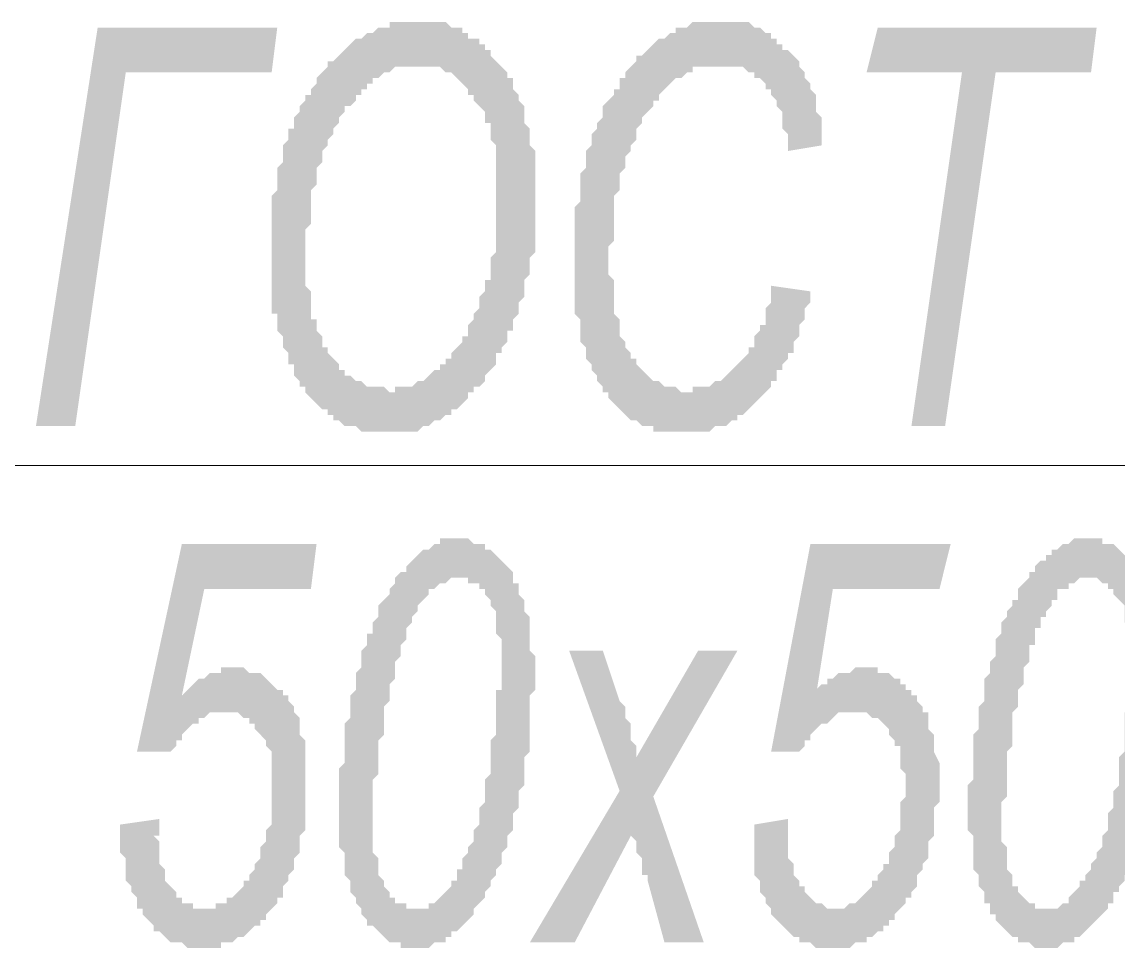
# Model space of a CAD drawing. Header units: millimetres. Extents: x 1372 to 666090, y 1285 to 31551.
# Drawn here: x 531885 to 532700, y 26219 to 26907 of the extents above; entities that cross this region are included whole.
import ezdxf

# ---------------------------------------------------------------- set-up
doc = ezdxf.new("R2010")
doc.units = ezdxf.units.MM
doc.layers.add('PDF _0', color=7, linetype='Continuous')
doc.layers.add('PDF _75-АЗ Штамп', color=7, linetype='Continuous')

msp = doc.modelspace()

# ---------------------------------------------------------------- hatches: boundary and pattern name
at = {"layer": 'PDF _75-АЗ Штамп', "transparency": 33554559}
for points in [[(531941.26, 26902.67), (532074.74, 26902.67), (532070.57, 26869.3), (531962.12, 26869.3), (531924.58, 26606.52), (531895.38, 26606.52)], [(532441.8, 26710.8), (532471, 26706.63), (532471, 26702.46), (532471, 26698.29), (532466.83, 26694.11), (532466.83, 26689.94), (532466.83, 26685.77), (532462.66, 26681.6), (532462.66, 26677.43), (532462.66, 26673.26), (532458.49, 26669.09), (532458.49, 26664.92), (532458.49, 26660.75), (532454.32, 26660.75), (532454.32, 26656.57), (532450.15, 26652.4), (532450.15, 26648.23), (532445.97, 26648.23), (532445.97, 26644.06), (532445.97, 26639.89), (532441.8, 26639.89), (532441.8, 26635.72), (532437.63, 26631.55), (532437.63, 26631.55), (532433.46, 26627.38), (532433.46, 26627.38), (532429.29, 26623.2), (532429.29, 26623.2), (532425.12, 26619.03), (532425.12, 26619.03), (532420.95, 26614.86), (532416.78, 26614.86), (532416.78, 26610.69), (532412.61, 26610.69), (532412.61, 26610.69), (532408.43, 26606.52), (532404.26, 26606.52), (532404.26, 26606.52), (532400.09, 26606.52), (532395.92, 26602.35), (532395.92, 26602.35), (532391.75, 26602.35), (532387.58, 26602.35), (532387.58, 26602.35), (532383.41, 26602.35), (532379.24, 26602.35), (532379.24, 26602.35), (532379.24, 26602.35), (532375.06, 26602.35), (532370.89, 26602.35), (532366.72, 26602.35), (532366.72, 26602.35), (532362.55, 26602.35), (532358.38, 26602.35), (532354.21, 26602.35), (532354.21, 26606.52), (532350.04, 26606.52), (532345.87, 26606.52), (532345.87, 26606.52), (532341.7, 26610.69), (532341.7, 26610.69), (532337.52, 26610.69), (532333.35, 26614.86), (532333.35, 26614.86), (532329.18, 26619.03), (532329.18, 26619.03), (532325.01, 26623.2), (532325.01, 26623.2), (532320.84, 26627.38), (532320.84, 26631.55), (532316.67, 26631.55), (532316.67, 26635.72), (532316.67, 26635.72), (532312.5, 26639.89), (532312.5, 26639.89), (532312.5, 26644.06), (532308.33, 26648.23), (532308.33, 26652.4), (532308.33, 26652.4), (532304.15, 26656.57), (532304.15, 26660.75), (532304.15, 26664.92), (532299.98, 26669.09), (532299.98, 26673.26), (532299.98, 26673.26), (532299.98, 26677.43), (532299.98, 26681.6), (532299.98, 26685.77), (532295.81, 26689.94), (532295.81, 26694.11), (532295.81, 26698.29), (532295.81, 26702.46), (532295.81, 26706.63), (532295.81, 26710.8), (532295.81, 26719.14), (532295.81, 26723.31), (532295.81, 26727.48), (532295.81, 26727.48), (532295.81, 26731.66), (532295.81, 26735.83), (532295.81, 26740), (532295.81, 26744.17), (532295.81, 26748.34), (532295.81, 26752.51), (532295.81, 26756.68), (532295.81, 26760.85), (532295.81, 26765.02), (532295.81, 26769.2), (532299.98, 26773.37), (532299.98, 26777.54), (532299.98, 26781.71), (532299.98, 26785.88), (532299.98, 26790.05), (532299.98, 26794.22), (532304.15, 26798.39), (532304.15, 26802.57), (532304.15, 26806.74), (532304.15, 26810.91), (532308.33, 26815.08), (532308.33, 26815.08), (532308.33, 26819.25), (532308.33, 26823.42), (532312.5, 26827.59), (532312.5, 26831.76), (532312.5, 26831.76), (532316.67, 26835.93), (532316.67, 26840.11), (532316.67, 26844.28), (532320.84, 26848.45), (532320.84, 26848.45), (532325.01, 26852.62), (532325.01, 26856.79), (532329.18, 26856.79), (532329.18, 26860.96), (532329.18, 26865.13), (532333.35, 26865.13), (532333.35, 26869.3), (532337.52, 26873.48), (532337.52, 26873.48), (532341.7, 26877.65), (532341.7, 26881.82), (532345.87, 26881.82), (532350.04, 26885.99), (532350.04, 26885.99), (532354.21, 26890.16), (532354.21, 26890.16), (532358.38, 26894.33), (532358.38, 26894.33), (532362.55, 26894.33), (532366.72, 26898.5), (532366.72, 26898.5), (532370.89, 26898.5), (532370.89, 26902.67), (532375.06, 26902.67), (532379.24, 26902.67), (532379.24, 26902.67), (532383.41, 26906.84), (532387.58, 26906.84), (532387.58, 26906.84), (532391.75, 26906.84), (532395.92, 26906.84), (532395.92, 26906.84), (532400.09, 26906.84), (532404.26, 26906.84), (532408.43, 26906.84), (532408.43, 26906.84), (532412.61, 26906.84), (532416.78, 26906.84), (532420.95, 26906.84), (532420.95, 26906.84), (532425.12, 26906.84), (532429.29, 26902.67), (532429.29, 26902.67), (532433.46, 26902.67), (532437.63, 26898.5), (532437.63, 26898.5), (532441.8, 26898.5), (532441.8, 26894.33), (532445.97, 26894.33), (532445.97, 26890.16), (532450.15, 26890.16), (532450.15, 26885.99), (532454.32, 26885.99), (532458.49, 26881.82), (532458.49, 26881.82), (532458.49, 26881.82), (532462.66, 26877.65), (532462.66, 26873.48), (532466.83, 26869.3), (532466.83, 26869.3), (532466.83, 26865.13), (532471, 26860.96), (532471, 26856.79), (532471, 26856.79), (532475.17, 26852.62), (532475.17, 26848.45), (532475.17, 26844.28), (532475.17, 26840.11), (532479.34, 26835.93), (532479.34, 26831.76), (532479.34, 26827.59), (532479.34, 26823.42), (532479.34, 26819.25), (532479.34, 26815.08), (532479.34, 26815.08), (532454.32, 26810.91), (532454.32, 26815.08), (532454.32, 26819.25), (532454.32, 26823.42), (532450.15, 26827.59), (532450.15, 26831.76), (532450.15, 26835.93), (532450.15, 26840.11), (532445.97, 26844.28), (532445.97, 26848.45), (532445.97, 26848.45), (532441.8, 26852.62), (532441.8, 26856.79), (532437.63, 26856.79), (532437.63, 26860.96), (532437.63, 26860.96), (532433.46, 26865.13), (532429.29, 26865.13), (532429.29, 26869.3), (532425.12, 26869.3), (532425.12, 26869.3), (532420.95, 26873.48), (532416.78, 26873.48), (532416.78, 26873.48), (532412.61, 26873.48), (532408.43, 26873.48), (532408.43, 26873.48), (532404.26, 26873.48), (532400.09, 26873.48), (532400.09, 26873.48), (532395.92, 26873.48), (532391.75, 26873.48), (532391.75, 26873.48), (532387.58, 26873.48), (532383.41, 26873.48), (532383.41, 26869.3), (532379.24, 26869.3), (532379.24, 26869.3), (532375.06, 26865.13), (532375.06, 26865.13), (532370.89, 26865.13), (532366.72, 26860.96), (532366.72, 26860.96), (532362.55, 26856.79), (532362.55, 26856.79), (532358.38, 26852.62), (532358.38, 26848.45), (532354.21, 26848.45), (532354.21, 26844.28), (532350.04, 26840.11), (532350.04, 26840.11), (532345.87, 26835.93), (532345.87, 26831.76), (532341.7, 26827.59), (532341.7, 26827.59), (532341.7, 26823.42), (532341.7, 26819.25), (532337.52, 26815.08), (532337.52, 26815.08), (532337.52, 26810.91), (532333.35, 26806.74), (532333.35, 26802.57), (532333.35, 26798.39), (532329.18, 26794.22), (532329.18, 26790.05), (532329.18, 26790.05), (532329.18, 26785.88), (532329.18, 26781.71), (532325.01, 26777.54), (532325.01, 26773.37), (532325.01, 26769.2), (532325.01, 26765.02), (532325.01, 26760.85), (532325.01, 26756.68), (532325.01, 26752.51), (532325.01, 26748.34), (532325.01, 26744.17), (532320.84, 26740), (532320.84, 26735.83), (532320.84, 26731.66), (532320.84, 26727.48), (532320.84, 26723.31), (532320.84, 26719.14), (532325.01, 26714.97), (532325.01, 26710.8), (532325.01, 26702.46), (532325.01, 26698.29), (532325.01, 26694.11), (532325.01, 26694.11), (532325.01, 26689.94), (532329.18, 26685.77), (532329.18, 26681.6), (532329.18, 26677.43), (532329.18, 26673.26), (532333.35, 26669.09), (532333.35, 26669.09), (532333.35, 26664.92), (532337.52, 26660.75), (532337.52, 26660.75), (532337.52, 26656.57), (532341.7, 26656.57), (532341.7, 26652.4), (532345.87, 26648.23), (532345.87, 26648.23), (532350.04, 26644.06), (532350.04, 26644.06), (532354.21, 26639.89), (532354.21, 26639.89), (532358.38, 26639.89), (532362.55, 26635.72), (532362.55, 26635.72), (532366.72, 26635.72), (532370.89, 26635.72), (532370.89, 26635.72), (532375.06, 26631.55), (532379.24, 26631.55), (532379.24, 26631.55), (532383.41, 26631.55), (532383.41, 26635.72), (532387.58, 26635.72), (532391.75, 26635.72), (532391.75, 26635.72), (532395.92, 26635.72), (532400.09, 26639.89), (532400.09, 26639.89), (532404.26, 26639.89), (532408.43, 26644.06), (532408.43, 26644.06), (532412.61, 26648.23), (532412.61, 26648.23), (532416.78, 26652.4), (532416.78, 26652.4), (532420.95, 26656.57), (532420.95, 26656.57), (532425.12, 26660.75), (532425.12, 26664.92), (532429.29, 26664.92), (532429.29, 26669.09), (532429.29, 26673.26), (532433.46, 26677.43), (532433.46, 26681.6), (532437.63, 26681.6), (532437.63, 26685.77), (532437.63, 26689.94), (532437.63, 26694.11), (532441.8, 26698.29), (532441.8, 26702.46), (532441.8, 26706.63), (532441.8, 26710.8)], [(532546.08, 26606.52), (532583.62, 26869.3), (532512.71, 26869.3), (532521.06, 26902.67), (532683.73, 26902.67), (532679.56, 26869.3), (532608.65, 26869.3), (532571.11, 26606.52)], [(531957.95, 26310.37), (531987.15, 26314.54), (531987.15, 26306.2), (531987.15, 26302.02), (531982.97, 26302.02), (531987.15, 26297.85), (531987.15, 26293.68), (531987.15, 26289.51), (531987.15, 26289.51), (531987.15, 26285.34), (531987.15, 26281.17), (531991.32, 26277), (531991.32, 26272.83), (531991.32, 26268.65), (531995.49, 26264.48), (531995.49, 26264.48), (531999.66, 26260.31), (531999.66, 26256.14), (532003.83, 26256.14), (532003.83, 26251.97), (532008, 26251.97), (532012.17, 26251.97), (532012.17, 26247.8), (532016.34, 26247.8), (532020.51, 26247.8), (532020.51, 26247.8), (532020.51, 26247.8), (532024.69, 26247.8), (532028.86, 26247.8), (532028.86, 26251.97), (532033.03, 26251.97), (532037.2, 26251.97), (532037.2, 26256.14), (532041.37, 26256.14), (532045.54, 26260.31), (532045.54, 26260.31), (532045.54, 26260.31), (532049.71, 26264.48), (532049.71, 26268.65), (532053.88, 26268.65), (532053.88, 26272.83), (532058.06, 26277), (532058.06, 26281.17), (532058.06, 26281.17), (532062.23, 26285.34), (532062.23, 26289.51), (532062.23, 26293.68), (532062.23, 26293.68), (532066.4, 26297.85), (532066.4, 26302.02), (532066.4, 26306.2), (532070.57, 26310.37), (532070.57, 26314.54), (532070.57, 26318.71), (532070.57, 26322.88), (532070.57, 26327.05), (532070.57, 26331.22), (532070.57, 26335.39), (532070.57, 26339.56), (532070.57, 26339.56), (532070.57, 26343.74), (532070.57, 26347.91), (532070.57, 26352.08), (532070.57, 26356.25), (532070.57, 26360.42), (532070.57, 26364.59), (532066.4, 26368.76), (532066.4, 26368.76), (532066.4, 26372.93), (532062.23, 26377.11), (532062.23, 26377.11), (532058.06, 26381.28), (532058.06, 26385.45), (532053.88, 26385.45), (532053.88, 26389.62), (532049.71, 26389.62), (532049.71, 26389.62), (532045.54, 26393.79), (532041.37, 26393.79), (532041.37, 26393.79), (532037.2, 26393.79), (532033.03, 26393.79), (532033.03, 26393.79), (532028.86, 26393.79), (532024.69, 26393.79), (532024.69, 26393.79), (532020.51, 26389.62), (532016.34, 26389.62), (532016.34, 26385.45), (532012.17, 26385.45), (532012.17, 26385.45), (532008, 26381.28), (532008, 26381.28), (532003.83, 26377.11), (532003.83, 26372.93), (531999.66, 26372.93), (531999.66, 26368.76), (531995.49, 26364.59), (531995.49, 26364.59), (531970.46, 26364.59), (532003.83, 26518.93), (532103.94, 26518.93), (532099.77, 26485.56), (532020.51, 26485.56), (532003.83, 26406.3), (532008, 26410.47), (532012.17, 26414.65), (532012.17, 26414.65), (532016.34, 26418.82), (532016.34, 26418.82), (532020.51, 26418.82), (532024.69, 26422.99), (532024.69, 26422.99), (532024.69, 26422.99), (532028.86, 26422.99), (532033.03, 26422.99), (532033.03, 26427.16), (532037.2, 26427.16), (532041.37, 26427.16), (532041.37, 26427.16), (532045.54, 26427.16), (532049.71, 26427.16), (532049.71, 26427.16), (532053.88, 26422.99), (532058.06, 26422.99), (532058.06, 26422.99), (532062.23, 26422.99), (532066.4, 26418.82), (532066.4, 26418.82), (532070.57, 26414.65), (532070.57, 26414.65), (532074.74, 26410.47), (532078.91, 26410.47), (532078.91, 26406.3), (532083.08, 26406.3), (532083.08, 26402.13), (532083.08, 26402.13), (532087.25, 26397.96), (532087.25, 26393.79), (532087.25, 26393.79), (532091.42, 26389.62), (532091.42, 26385.45), (532091.42, 26381.28), (532091.42, 26377.11), (532095.6, 26372.93), (532095.6, 26368.76), (532095.6, 26364.59), (532095.6, 26364.59), (532095.6, 26356.25), (532095.6, 26352.08), (532095.6, 26347.91), (532095.6, 26343.74), (532095.6, 26343.74), (532095.6, 26339.56), (532095.6, 26335.39), (532095.6, 26331.22), (532095.6, 26327.05), (532095.6, 26322.88), (532095.6, 26318.71), (532095.6, 26314.54), (532095.6, 26310.37), (532095.6, 26306.2), (532091.42, 26302.02), (532091.42, 26297.85), (532091.42, 26293.68), (532091.42, 26289.51), (532087.25, 26285.34), (532087.25, 26281.17), (532087.25, 26281.17), (532087.25, 26277), (532083.08, 26272.83), (532083.08, 26268.65), (532078.91, 26264.48), (532078.91, 26260.31), (532078.91, 26256.14), (532074.74, 26256.14), (532074.74, 26251.97), (532070.57, 26247.8), (532070.57, 26247.8), (532066.4, 26243.63), (532066.4, 26239.46), (532062.23, 26239.46), (532062.23, 26235.29), (532058.06, 26235.29), (532053.88, 26231.11), (532053.88, 26231.11), (532049.71, 26226.94), (532045.54, 26226.94), (532045.54, 26226.94), (532041.37, 26222.77), (532041.37, 26222.77), (532037.2, 26222.77), (532033.03, 26222.77), (532033.03, 26218.6), (532028.86, 26218.6), (532024.69, 26218.6), (532024.69, 26218.6), (532020.51, 26218.6), (532016.34, 26218.6), (532016.34, 26218.6), (532012.17, 26218.6), (532008, 26218.6), (532008, 26218.6), (532003.83, 26222.77), (531999.66, 26222.77), (531999.66, 26222.77), (531995.49, 26222.77), (531991.32, 26226.94), (531991.32, 26226.94), (531987.15, 26231.11), (531987.15, 26231.11), (531982.97, 26231.11), (531982.97, 26235.29), (531978.8, 26239.46), (531978.8, 26239.46), (531974.63, 26243.63), (531974.63, 26247.8), (531970.46, 26247.8), (531970.46, 26251.97), (531970.46, 26256.14), (531966.29, 26260.31), (531966.29, 26264.48), (531966.29, 26264.48), (531962.12, 26268.65), (531962.12, 26272.83), (531962.12, 26277), (531962.12, 26281.17), (531962.12, 26285.34), (531957.95, 26289.51), (531957.95, 26293.68), (531957.95, 26297.85), (531957.95, 26302.02), (531957.95, 26302.02), (531957.95, 26306.2), (531957.95, 26310.37)], [(532429.29, 26310.37), (532454.32, 26314.54), (532454.32, 26306.2), (532454.32, 26302.02), (532454.32, 26302.02), (532454.32, 26297.85), (532454.32, 26293.68), (532454.32, 26289.51), (532454.32, 26289.51), (532454.32, 26285.34), (532458.49, 26281.17), (532458.49, 26277), (532458.49, 26272.83), (532462.66, 26268.65), (532462.66, 26264.48), (532466.83, 26264.48), (532466.83, 26260.31), (532471, 26256.14), (532471, 26256.14), (532475.17, 26251.97), (532475.17, 26251.97), (532479.34, 26251.97), (532483.52, 26247.8), (532483.52, 26247.8), (532487.69, 26247.8), (532487.69, 26247.8), (532491.86, 26247.8), (532491.86, 26247.8), (532496.03, 26247.8), (532500.2, 26251.97), (532500.2, 26251.97), (532504.37, 26251.97), (532508.54, 26256.14), (532508.54, 26256.14), (532512.71, 26260.31), (532512.71, 26260.31), (532512.71, 26260.31), (532516.89, 26264.48), (532516.89, 26268.65), (532521.06, 26268.65), (532521.06, 26272.83), (532525.23, 26277), (532525.23, 26281.17), (532529.4, 26281.17), (532529.4, 26285.34), (532529.4, 26289.51), (532533.57, 26293.68), (532533.57, 26293.68), (532533.57, 26297.85), (532533.57, 26302.02), (532537.74, 26306.2), (532537.74, 26310.37), (532537.74, 26314.54), (532537.74, 26318.71), (532537.74, 26322.88), (532537.74, 26327.05), (532541.91, 26331.22), (532541.91, 26335.39), (532541.91, 26339.56), (532541.91, 26339.56), (532541.91, 26343.74), (532541.91, 26347.91), (532537.74, 26352.08), (532537.74, 26356.25), (532537.74, 26360.42), (532537.74, 26364.59), (532537.74, 26368.76), (532533.57, 26368.76), (532533.57, 26372.93), (532529.4, 26377.11), (532529.4, 26377.11), (532529.4, 26381.28), (532525.23, 26385.45), (532525.23, 26385.45), (532521.06, 26389.62), (532516.89, 26389.62), (532516.89, 26389.62), (532512.71, 26393.79), (532512.71, 26393.79), (532508.54, 26393.79), (532504.37, 26393.79), (532504.37, 26393.79), (532500.2, 26393.79), (532496.03, 26393.79), (532496.03, 26393.79), (532491.86, 26393.79), (532487.69, 26389.62), (532487.69, 26389.62), (532483.52, 26385.45), (532483.52, 26385.45), (532479.34, 26385.45), (532475.17, 26381.28), (532475.17, 26381.28), (532471, 26377.11), (532471, 26372.93), (532466.83, 26372.93), (532466.83, 26368.76), (532462.66, 26364.59), (532462.66, 26364.59), (532441.8, 26364.59), (532471, 26518.93), (532575.28, 26518.93), (532566.94, 26485.56), (532487.69, 26485.56), (532475.17, 26406.3), (532475.17, 26410.47), (532479.34, 26414.65), (532483.52, 26414.65), (532483.52, 26418.82), (532487.69, 26418.82), (532487.69, 26418.82), (532491.86, 26422.99), (532491.86, 26422.99), (532496.03, 26422.99), (532496.03, 26422.99), (532500.2, 26422.99), (532504.37, 26427.16), (532504.37, 26427.16), (532508.54, 26427.16), (532512.71, 26427.16), (532512.71, 26427.16), (532516.89, 26427.16), (532521.06, 26427.16), (532521.06, 26422.99), (532525.23, 26422.99), (532529.4, 26422.99), (532529.4, 26422.99), (532533.57, 26418.82), (532537.74, 26418.82), (532537.74, 26414.65), (532541.91, 26414.65), (532541.91, 26410.47), (532546.08, 26410.47), (532546.08, 26406.3), (532550.25, 26406.3), (532550.25, 26402.13), (532550.25, 26402.13), (532554.43, 26397.96), (532554.43, 26393.79), (532558.6, 26393.79), (532558.6, 26389.62), (532558.6, 26385.45), (532558.6, 26381.28), (532562.77, 26377.11), (532562.77, 26372.93), (532562.77, 26368.76), (532562.77, 26364.59), (532562.77, 26364.59), (532566.94, 26356.25), (532566.94, 26352.08), (532566.94, 26347.91), (532566.94, 26343.74), (532566.94, 26343.74), (532566.94, 26339.56), (532566.94, 26335.39), (532566.94, 26331.22), (532566.94, 26327.05), (532562.77, 26322.88), (532562.77, 26318.71), (532562.77, 26314.54), (532562.77, 26310.37), (532562.77, 26306.2), (532562.77, 26302.02), (532558.6, 26297.85), (532558.6, 26293.68), (532558.6, 26289.51), (532558.6, 26285.34), (532554.43, 26281.17), (532554.43, 26281.17), (532554.43, 26277), (532550.25, 26272.83), (532550.25, 26268.65), (532550.25, 26264.48), (532546.08, 26260.31), (532546.08, 26256.14), (532541.91, 26256.14), (532541.91, 26251.97), (532537.74, 26247.8), (532537.74, 26247.8), (532533.57, 26243.63), (532533.57, 26239.46), (532529.4, 26239.46), (532529.4, 26235.29), (532525.23, 26235.29), (532525.23, 26231.11), (532521.06, 26231.11), (532516.89, 26226.94), (532516.89, 26226.94), (532512.71, 26226.94), (532512.71, 26222.77), (532508.54, 26222.77), (532504.37, 26222.77), (532504.37, 26222.77), (532500.2, 26218.6), (532496.03, 26218.6), (532496.03, 26218.6), (532491.86, 26218.6), (532487.69, 26218.6), (532487.69, 26218.6), (532483.52, 26218.6), (532479.34, 26218.6), (532479.34, 26218.6), (532475.17, 26218.6), (532471, 26222.77), (532471, 26222.77), (532466.83, 26222.77), (532462.66, 26222.77), (532462.66, 26226.94), (532458.49, 26226.94), (532454.32, 26231.11), (532454.32, 26231.11), (532454.32, 26231.11), (532450.15, 26235.29), (532445.97, 26239.46), (532445.97, 26239.46), (532441.8, 26243.63), (532441.8, 26247.8), (532441.8, 26247.8), (532437.63, 26251.97), (532437.63, 26256.14), (532433.46, 26260.31), (532433.46, 26264.48), (532433.46, 26264.48), (532433.46, 26268.65), (532429.29, 26272.83), (532429.29, 26277), (532429.29, 26281.17), (532429.29, 26285.34), (532429.29, 26289.51), (532429.29, 26293.68), (532429.29, 26297.85), (532429.29, 26302.02), (532429.29, 26302.02), (532429.29, 26306.2), (532429.29, 26310.37)], [(532262.44, 26222.77), (532329.18, 26335.39), (532291.64, 26439.67), (532316.67, 26439.67), (532329.18, 26402.13), (532333.35, 26397.96), (532333.35, 26393.79), (532333.35, 26389.62), (532337.52, 26385.45), (532337.52, 26381.28), (532337.52, 26377.11), (532337.52, 26372.93), (532341.7, 26368.76), (532341.7, 26368.76), (532341.7, 26364.59), (532341.7, 26360.42), (532387.58, 26439.67), (532416.78, 26439.67), (532354.21, 26331.22), (532391.75, 26222.77), (532362.55, 26222.77), (532350.04, 26268.65), (532350.04, 26272.83), (532345.87, 26272.83), (532345.87, 26277), (532345.87, 26281.17), (532345.87, 26285.34), (532341.7, 26289.51), (532341.7, 26293.68), (532341.7, 26297.85), (532337.52, 26302.02), (532337.52, 26302.02), (532295.81, 26222.77)]]:
    msp.add_hatch(color=256, dxfattribs=at).paths.add_polyline_path(points)
h = msp.add_hatch(color=256, dxfattribs=at)
h.paths.add_polyline_path([(532070.57, 26731.66), (532070.57, 26735.83), (532070.57, 26740), (532070.57, 26744.17), (532070.57, 26748.34), (532070.57, 26752.51), (532070.57, 26756.68), (532070.57, 26760.85), (532070.57, 26765.02), (532070.57, 26769.2), (532070.57, 26773.37), (532070.57, 26777.54), (532074.74, 26781.71), (532074.74, 26785.88), (532074.74, 26790.05), (532074.74, 26794.22), (532074.74, 26798.39), (532078.91, 26802.57), (532078.91, 26802.57), (532078.91, 26806.74), (532078.91, 26810.91), (532078.91, 26815.08), (532083.08, 26819.25), (532083.08, 26823.42), (532083.08, 26827.59), (532087.25, 26827.59), (532087.25, 26831.76), (532087.25, 26835.93), (532091.42, 26840.11), (532091.42, 26840.11), (532091.42, 26844.28), (532095.6, 26848.45), (532095.6, 26852.62), (532099.77, 26852.62), (532099.77, 26856.79), (532099.77, 26856.79), (532103.94, 26860.96), (532103.94, 26865.13), (532108.11, 26869.3), (532108.11, 26869.3), (532112.28, 26873.48), (532112.28, 26877.65), (532116.45, 26877.65), (532120.62, 26881.82), (532120.62, 26881.82), (532124.79, 26885.99), (532124.79, 26885.99), (532128.97, 26890.16), (532128.97, 26890.16), (532133.14, 26894.33), (532137.31, 26894.33), (532137.31, 26894.33), (532141.48, 26898.5), (532141.48, 26898.5), (532145.65, 26898.5), (532149.82, 26902.67), (532149.82, 26902.67), (532153.99, 26902.67), (532158.16, 26902.67), (532158.16, 26906.84), (532162.33, 26906.84), (532166.51, 26906.84), (532166.51, 26906.84), (532170.68, 26906.84), (532174.85, 26906.84), (532174.85, 26906.84), (532179.02, 26906.84), (532179.02, 26906.84), (532183.19, 26906.84), (532187.36, 26906.84), (532187.36, 26906.84), (532191.53, 26906.84), (532195.7, 26906.84), (532195.7, 26906.84), (532199.88, 26906.84), (532204.05, 26902.67), (532204.05, 26902.67), (532208.22, 26902.67), (532212.39, 26902.67), (532212.39, 26898.5), (532216.56, 26898.5), (532216.56, 26894.33), (532220.73, 26894.33), (532224.9, 26894.33), (532224.9, 26890.16), (532229.07, 26890.16), (532229.07, 26885.99), (532233.24, 26885.99), (532233.24, 26881.82), (532237.42, 26877.65), (532237.42, 26877.65), (532241.59, 26873.48), (532241.59, 26873.48), (532245.76, 26869.3), (532245.76, 26865.13), (532249.93, 26865.13), (532249.93, 26860.96), (532249.93, 26856.79), (532254.1, 26852.62), (532254.1, 26852.62), (532254.1, 26848.45), (532258.27, 26844.28), (532258.27, 26840.11), (532258.27, 26835.93), (532258.27, 26831.76), (532262.44, 26827.59), (532262.44, 26827.59), (532262.44, 26823.42), (532262.44, 26819.25), (532262.44, 26815.08), (532266.61, 26810.91), (532266.61, 26806.74), (532266.61, 26802.57), (532266.61, 26798.39), (532266.61, 26794.22), (532266.61, 26790.05), (532266.61, 26785.88), (532266.61, 26781.71), (532266.61, 26773.37), (532266.61, 26773.37), (532266.61, 26769.2), (532266.61, 26765.02), (532266.61, 26760.85), (532266.61, 26756.68), (532266.61, 26752.51), (532266.61, 26748.34), (532266.61, 26744.17), (532266.61, 26740), (532266.61, 26735.83), (532262.44, 26731.66), (532262.44, 26727.48), (532262.44, 26723.31), (532262.44, 26723.31), (532262.44, 26719.14), (532258.27, 26714.97), (532258.27, 26710.8), (532258.27, 26706.63), (532258.27, 26702.46), (532254.1, 26698.29), (532254.1, 26694.11), (532254.1, 26694.11), (532254.1, 26689.94), (532249.93, 26685.77), (532249.93, 26681.6), (532249.93, 26677.43), (532245.76, 26677.43), (532245.76, 26673.26), (532245.76, 26669.09), (532241.59, 26664.92), (532241.59, 26660.75), (532237.42, 26660.75), (532237.42, 26656.57), (532237.42, 26652.4), (532233.24, 26648.23), (532233.24, 26648.23), (532233.24, 26648.23), (532229.07, 26644.06), (532229.07, 26639.89), (532224.9, 26635.72), (532220.73, 26635.72), (532220.73, 26631.55), (532216.56, 26631.55), (532216.56, 26627.38), (532212.39, 26623.2), (532212.39, 26623.2), (532208.22, 26619.03), (532204.05, 26619.03), (532204.05, 26614.86), (532199.88, 26614.86), (532199.88, 26614.86), (532195.7, 26610.69), (532191.53, 26610.69), (532191.53, 26610.69), (532187.36, 26606.52), (532183.19, 26606.52), (532183.19, 26606.52), (532179.02, 26602.35), (532174.85, 26602.35), (532174.85, 26602.35), (532170.68, 26602.35), (532166.51, 26602.35), (532166.51, 26602.35), (532162.33, 26602.35), (532158.16, 26602.35), (532158.16, 26602.35), (532158.16, 26602.35), (532153.99, 26602.35), (532149.82, 26602.35), (532145.65, 26602.35), (532145.65, 26602.35), (532141.48, 26602.35), (532137.31, 26602.35), (532137.31, 26602.35), (532133.14, 26606.52), (532128.97, 26606.52), (532128.97, 26606.52), (532124.79, 26606.52), (532120.62, 26610.69), (532120.62, 26610.69), (532116.45, 26610.69), (532116.45, 26614.86), (532112.28, 26614.86), (532112.28, 26619.03), (532108.11, 26619.03), (532103.94, 26623.2), (532103.94, 26623.2), (532099.77, 26627.38), (532099.77, 26627.38), (532095.6, 26631.55), (532095.6, 26635.72), (532091.42, 26635.72), (532091.42, 26639.89), (532087.25, 26644.06), (532087.25, 26648.23), (532087.25, 26652.4), (532083.08, 26652.4), (532083.08, 26656.57), (532083.08, 26660.75), (532078.91, 26664.92), (532078.91, 26664.92), (532078.91, 26669.09), (532078.91, 26673.26), (532074.74, 26677.43), (532074.74, 26681.6), (532074.74, 26685.77), (532074.74, 26689.94), (532070.57, 26689.94), (532070.57, 26694.11), (532070.57, 26698.29), (532070.57, 26702.46), (532070.57, 26706.63), (532070.57, 26710.8), (532070.57, 26714.97), (532070.57, 26719.14), (532070.57, 26723.31), (532070.57, 26727.48), (532070.57, 26731.66)], flags=0)
h.paths.add_polyline_path([(532095.6, 26727.48), (532095.6, 26723.31), (532095.6, 26719.14), (532095.6, 26714.97), (532095.6, 26710.8), (532099.77, 26706.63), (532099.77, 26702.46), (532099.77, 26698.29), (532099.77, 26694.11), (532099.77, 26689.94), (532099.77, 26685.77), (532103.94, 26685.77), (532103.94, 26681.6), (532103.94, 26681.6), (532103.94, 26677.43), (532108.11, 26673.26), (532108.11, 26669.09), (532108.11, 26664.92), (532112.28, 26664.92), (532112.28, 26660.75), (532116.45, 26656.57), (532116.45, 26656.57), (532120.62, 26652.4), (532120.62, 26648.23), (532124.79, 26648.23), (532124.79, 26644.06), (532128.97, 26644.06), (532133.14, 26639.89), (532133.14, 26639.89), (532137.31, 26639.89), (532141.48, 26635.72), (532141.48, 26635.72), (532145.65, 26635.72), (532149.82, 26635.72), (532149.82, 26635.72), (532153.99, 26635.72), (532158.16, 26631.55), (532158.16, 26631.55), (532162.33, 26631.55), (532162.33, 26635.72), (532166.51, 26635.72), (532170.68, 26635.72), (532170.68, 26635.72), (532174.85, 26635.72), (532179.02, 26639.89), (532179.02, 26639.89), (532183.19, 26639.89), (532187.36, 26644.06), (532187.36, 26644.06), (532187.36, 26644.06), (532191.53, 26648.23), (532195.7, 26648.23), (532195.7, 26652.4), (532199.88, 26652.4), (532199.88, 26656.57), (532204.05, 26656.57), (532204.05, 26660.75), (532208.22, 26664.92), (532208.22, 26664.92), (532212.39, 26669.09), (532212.39, 26673.26), (532216.56, 26673.26), (532216.56, 26677.43), (532216.56, 26681.6), (532220.73, 26685.77), (532220.73, 26685.77), (532220.73, 26689.94), (532224.9, 26694.11), (532224.9, 26698.29), (532224.9, 26702.46), (532229.07, 26706.63), (532229.07, 26710.8), (532229.07, 26714.97), (532233.24, 26714.97), (532233.24, 26723.31), (532233.24, 26723.31), (532233.24, 26727.48), (532233.24, 26731.66), (532237.42, 26735.83), (532237.42, 26740), (532237.42, 26744.17), (532237.42, 26748.34), (532237.42, 26752.51), (532237.42, 26756.68), (532237.42, 26760.85), (532237.42, 26760.85), (532237.42, 26765.02), (532237.42, 26769.2), (532237.42, 26773.37), (532237.42, 26777.54), (532237.42, 26781.71), (532237.42, 26785.88), (532237.42, 26790.05), (532237.42, 26794.22), (532237.42, 26798.39), (532237.42, 26802.57), (532237.42, 26806.74), (532237.42, 26810.91), (532237.42, 26815.08), (532233.24, 26819.25), (532233.24, 26823.42), (532233.24, 26827.59), (532233.24, 26831.76), (532229.07, 26831.76), (532229.07, 26835.93), (532229.07, 26840.11), (532224.9, 26844.28), (532224.9, 26844.28), (532220.73, 26848.45), (532220.73, 26852.62), (532216.56, 26852.62), (532216.56, 26856.79), (532212.39, 26860.96), (532212.39, 26860.96), (532208.22, 26865.13), (532208.22, 26865.13), (532204.05, 26869.3), (532199.88, 26869.3), (532199.88, 26869.3), (532195.7, 26873.48), (532191.53, 26873.48), (532191.53, 26873.48), (532187.36, 26873.48), (532183.19, 26873.48), (532183.19, 26873.48), (532179.02, 26873.48), (532179.02, 26873.48), (532174.85, 26873.48), (532174.85, 26873.48), (532170.68, 26873.48), (532166.51, 26873.48), (532166.51, 26873.48), (532162.33, 26873.48), (532158.16, 26869.3), (532158.16, 26869.3), (532153.99, 26869.3), (532153.99, 26869.3), (532149.82, 26865.13), (532145.65, 26865.13), (532145.65, 26860.96), (532141.48, 26860.96), (532141.48, 26856.79), (532137.31, 26856.79), (532137.31, 26852.62), (532133.14, 26852.62), (532133.14, 26848.45), (532128.97, 26844.28), (532124.79, 26844.28), (532124.79, 26840.11), (532120.62, 26835.93), (532120.62, 26835.93), (532120.62, 26831.76), (532116.45, 26827.59), (532116.45, 26827.59), (532116.45, 26823.42), (532112.28, 26819.25), (532112.28, 26815.08), (532112.28, 26815.08), (532108.11, 26810.91), (532108.11, 26806.74), (532108.11, 26802.57), (532103.94, 26798.39), (532103.94, 26798.39), (532103.94, 26794.22), (532103.94, 26790.05), (532103.94, 26785.88), (532099.77, 26781.71), (532099.77, 26777.54), (532099.77, 26773.37), (532099.77, 26769.2), (532099.77, 26765.02), (532099.77, 26760.85), (532099.77, 26756.68), (532095.6, 26752.51), (532095.6, 26748.34), (532095.6, 26744.17), (532095.6, 26740), (532095.6, 26735.83), (532095.6, 26731.66), (532095.6, 26727.48)], flags=0)
h = msp.add_hatch(color=256, dxfattribs=at)
h.paths.add_polyline_path([(532120.62, 26322.88), (532120.62, 26327.05), (532120.62, 26331.22), (532120.62, 26335.39), (532120.62, 26339.56), (532120.62, 26343.74), (532120.62, 26347.91), (532120.62, 26347.91), (532120.62, 26352.08), (532124.79, 26356.25), (532124.79, 26360.42), (532124.79, 26364.59), (532124.79, 26368.76), (532124.79, 26372.93), (532124.79, 26377.11), (532124.79, 26381.28), (532124.79, 26385.45), (532128.97, 26389.62), (532128.97, 26393.79), (532128.97, 26397.96), (532128.97, 26402.13), (532128.97, 26406.3), (532133.14, 26410.47), (532133.14, 26414.65), (532133.14, 26418.82), (532133.14, 26422.99), (532137.31, 26427.16), (532137.31, 26431.33), (532137.31, 26435.5), (532137.31, 26439.67), (532141.48, 26443.84), (532141.48, 26448.02), (532141.48, 26452.19), (532145.65, 26452.19), (532145.65, 26456.36), (532145.65, 26460.53), (532145.65, 26460.53), (532149.82, 26464.7), (532149.82, 26468.87), (532149.82, 26473.04), (532153.99, 26477.21), (532153.99, 26477.21), (532158.16, 26481.38), (532158.16, 26485.56), (532162.33, 26489.73), (532162.33, 26489.73), (532162.33, 26493.9), (532166.51, 26498.07), (532166.51, 26498.07), (532170.68, 26498.07), (532170.68, 26502.24), (532174.85, 26506.41), (532174.85, 26506.41), (532179.02, 26510.58), (532179.02, 26510.58), (532183.19, 26514.75), (532187.36, 26514.75), (532187.36, 26514.75), (532191.53, 26518.93), (532191.53, 26518.93), (532195.7, 26518.93), (532195.7, 26523.1), (532199.88, 26523.1), (532204.05, 26523.1), (532208.22, 26523.1), (532208.22, 26523.1), (532212.39, 26523.1), (532216.56, 26523.1), (532216.56, 26523.1), (532220.73, 26518.93), (532224.9, 26518.93), (532224.9, 26518.93), (532229.07, 26518.93), (532229.07, 26514.75), (532233.24, 26514.75), (532237.42, 26510.58), (532237.42, 26510.58), (532241.59, 26506.41), (532241.59, 26506.41), (532245.76, 26502.24), (532245.76, 26502.24), (532249.93, 26498.07), (532249.93, 26493.9), (532249.93, 26489.73), (532254.1, 26489.73), (532254.1, 26485.56), (532254.1, 26481.38), (532258.27, 26477.21), (532258.27, 26477.21), (532258.27, 26473.04), (532258.27, 26468.87), (532262.44, 26464.7), (532262.44, 26460.53), (532262.44, 26456.36), (532262.44, 26452.19), (532262.44, 26448.02), (532262.44, 26443.84), (532262.44, 26439.67), (532266.61, 26435.5), (532266.61, 26431.33), (532266.61, 26427.16), (532266.61, 26422.99), (532266.61, 26418.82), (532266.61, 26414.65), (532266.61, 26410.47), (532262.44, 26406.3), (532262.44, 26402.13), (532262.44, 26397.96), (532262.44, 26393.79), (532262.44, 26389.62), (532262.44, 26385.45), (532262.44, 26381.28), (532262.44, 26377.11), (532262.44, 26377.11), (532262.44, 26372.93), (532262.44, 26368.76), (532262.44, 26364.59), (532258.27, 26360.42), (532258.27, 26356.25), (532258.27, 26352.08), (532258.27, 26347.91), (532258.27, 26343.74), (532258.27, 26339.56), (532254.1, 26335.39), (532254.1, 26331.22), (532254.1, 26327.05), (532254.1, 26327.05), (532254.1, 26322.88), (532249.93, 26318.71), (532249.93, 26314.54), (532249.93, 26310.37), (532249.93, 26306.2), (532245.76, 26302.02), (532245.76, 26297.85), (532245.76, 26293.68), (532241.59, 26289.51), (532241.59, 26285.34), (532241.59, 26281.17), (532237.42, 26277), (532237.42, 26272.83), (532237.42, 26272.83), (532233.24, 26268.65), (532233.24, 26264.48), (532229.07, 26260.31), (532229.07, 26260.31), (532229.07, 26256.14), (532224.9, 26251.97), (532224.9, 26251.97), (532220.73, 26247.8), (532220.73, 26243.63), (532220.73, 26243.63), (532216.56, 26239.46), (532216.56, 26239.46), (532212.39, 26235.29), (532212.39, 26235.29), (532208.22, 26231.11), (532204.05, 26231.11), (532204.05, 26226.94), (532199.88, 26226.94), (532199.88, 26222.77), (532195.7, 26222.77), (532191.53, 26222.77), (532191.53, 26222.77), (532187.36, 26218.6), (532183.19, 26218.6), (532183.19, 26218.6), (532179.02, 26218.6), (532174.85, 26218.6), (532174.85, 26218.6), (532170.68, 26218.6), (532166.51, 26218.6), (532166.51, 26222.77), (532162.33, 26222.77), (532158.16, 26222.77), (532158.16, 26222.77), (532153.99, 26226.94), (532153.99, 26226.94), (532149.82, 26231.11), (532149.82, 26231.11), (532145.65, 26235.29), (532141.48, 26235.29), (532141.48, 26239.46), (532137.31, 26243.63), (532137.31, 26243.63), (532137.31, 26247.8), (532133.14, 26251.97), (532133.14, 26251.97), (532133.14, 26256.14), (532128.97, 26260.31), (532128.97, 26264.48), (532128.97, 26268.65), (532128.97, 26268.65), (532124.79, 26272.83), (532124.79, 26277), (532124.79, 26281.17), (532124.79, 26285.34), (532124.79, 26289.51), (532120.62, 26293.68), (532120.62, 26297.85), (532120.62, 26302.02), (532120.62, 26306.2), (532120.62, 26310.37), (532120.62, 26314.54), (532120.62, 26322.88), (532120.62, 26322.88)], flags=0)
h.paths.add_polyline_path([(532145.65, 26310.37), (532145.65, 26306.2), (532145.65, 26302.02), (532145.65, 26297.85), (532145.65, 26293.68), (532145.65, 26289.51), (532149.82, 26285.34), (532149.82, 26281.17), (532149.82, 26277), (532149.82, 26277), (532149.82, 26272.83), (532153.99, 26268.65), (532153.99, 26264.48), (532153.99, 26264.48), (532158.16, 26260.31), (532158.16, 26256.14), (532162.33, 26256.14), (532162.33, 26251.97), (532166.51, 26251.97), (532170.68, 26251.97), (532170.68, 26247.8), (532174.85, 26247.8), (532179.02, 26247.8), (532179.02, 26247.8), (532179.02, 26247.8), (532183.19, 26247.8), (532187.36, 26247.8), (532187.36, 26251.97), (532191.53, 26251.97), (532191.53, 26251.97), (532195.7, 26256.14), (532199.88, 26260.31), (532199.88, 26260.31), (532204.05, 26264.48), (532204.05, 26268.65), (532204.05, 26268.65), (532208.22, 26268.65), (532208.22, 26272.83), (532208.22, 26277), (532212.39, 26277), (532212.39, 26281.17), (532212.39, 26285.34), (532216.56, 26289.51), (532216.56, 26289.51), (532216.56, 26293.68), (532220.73, 26297.85), (532220.73, 26302.02), (532220.73, 26306.2), (532224.9, 26310.37), (532224.9, 26314.54), (532224.9, 26318.71), (532224.9, 26322.88), (532229.07, 26327.05), (532229.07, 26331.22), (532229.07, 26335.39), (532229.07, 26339.56), (532229.07, 26343.74), (532233.24, 26347.91), (532233.24, 26352.08), (532233.24, 26356.25), (532233.24, 26360.42), (532233.24, 26364.59), (532233.24, 26372.93), (532237.42, 26377.11), (532237.42, 26381.28), (532237.42, 26385.45), (532237.42, 26389.62), (532237.42, 26393.79), (532237.42, 26397.96), (532237.42, 26402.13), (532237.42, 26406.3), (532237.42, 26410.47), (532241.59, 26410.47), (532241.59, 26414.65), (532241.59, 26418.82), (532241.59, 26422.99), (532241.59, 26427.16), (532241.59, 26431.33), (532241.59, 26431.33), (532241.59, 26439.67), (532241.59, 26443.84), (532241.59, 26448.02), (532237.42, 26452.19), (532237.42, 26456.36), (532237.42, 26460.53), (532237.42, 26464.7), (532237.42, 26468.87), (532237.42, 26468.87), (532233.24, 26473.04), (532233.24, 26477.21), (532233.24, 26477.21), (532229.07, 26481.38), (532229.07, 26485.56), (532224.9, 26485.56), (532224.9, 26489.73), (532220.73, 26489.73), (532216.56, 26489.73), (532216.56, 26493.9), (532212.39, 26493.9), (532208.22, 26493.9), (532208.22, 26493.9), (532208.22, 26493.9), (532204.05, 26493.9), (532199.88, 26489.73), (532199.88, 26489.73), (532195.7, 26489.73), (532191.53, 26485.56), (532191.53, 26485.56), (532187.36, 26485.56), (532187.36, 26481.38), (532183.19, 26477.21), (532183.19, 26477.21), (532179.02, 26473.04), (532179.02, 26468.87), (532174.85, 26464.7), (532174.85, 26464.7), (532174.85, 26460.53), (532170.68, 26456.36), (532170.68, 26456.36), (532170.68, 26452.19), (532170.68, 26448.02), (532166.51, 26443.84), (532166.51, 26443.84), (532166.51, 26439.67), (532166.51, 26435.5), (532162.33, 26431.33), (532162.33, 26427.16), (532162.33, 26422.99), (532162.33, 26418.82), (532158.16, 26414.65), (532158.16, 26410.47), (532158.16, 26406.3), (532158.16, 26402.13), (532153.99, 26397.96), (532153.99, 26393.79), (532153.99, 26389.62), (532153.99, 26381.28), (532153.99, 26377.11), (532149.82, 26372.93), (532149.82, 26368.76), (532149.82, 26364.59), (532149.82, 26360.42), (532149.82, 26356.25), (532149.82, 26352.08), (532149.82, 26347.91), (532145.65, 26343.74), (532145.65, 26339.56), (532145.65, 26335.39), (532145.65, 26331.22), (532145.65, 26327.05), (532145.65, 26322.88), (532145.65, 26318.71), (532145.65, 26314.54), (532145.65, 26314.54), (532145.65, 26310.37)], flags=0)
h = msp.add_hatch(color=256, dxfattribs=at)
h.paths.add_polyline_path([(532587.8, 26322.88), (532587.8, 26327.05), (532587.8, 26331.22), (532587.8, 26335.39), (532587.8, 26339.56), (532591.97, 26343.74), (532591.97, 26347.91), (532591.97, 26347.91), (532591.97, 26352.08), (532591.97, 26356.25), (532591.97, 26360.42), (532591.97, 26364.59), (532591.97, 26368.76), (532591.97, 26372.93), (532591.97, 26377.11), (532596.14, 26381.28), (532596.14, 26385.45), (532596.14, 26389.62), (532596.14, 26393.79), (532596.14, 26397.96), (532600.31, 26402.13), (532600.31, 26406.3), (532600.31, 26410.47), (532600.31, 26414.65), (532600.31, 26418.82), (532604.48, 26422.99), (532604.48, 26427.16), (532604.48, 26431.33), (532608.65, 26435.5), (532608.65, 26439.67), (532608.65, 26443.84), (532608.65, 26448.02), (532612.82, 26452.19), (532612.82, 26452.19), (532612.82, 26456.36), (532612.82, 26460.53), (532612.82, 26460.53), (532616.99, 26464.7), (532616.99, 26468.87), (532621.16, 26473.04), (532621.16, 26477.21), (532625.34, 26477.21), (532625.34, 26481.38), (532625.34, 26485.56), (532629.51, 26489.73), (532629.51, 26489.73), (532633.68, 26493.9), (532633.68, 26498.07), (532633.68, 26498.07), (532637.85, 26498.07), (532637.85, 26502.24), (532642.02, 26506.41), (532646.19, 26506.41), (532646.19, 26510.58), (532650.36, 26510.58), (532650.36, 26514.75), (532654.53, 26514.75), (532654.53, 26514.75), (532658.71, 26518.93), (532658.71, 26518.93), (532662.88, 26518.93), (532667.05, 26523.1), (532667.05, 26523.1), (532671.22, 26523.1), (532675.39, 26523.1), (532675.39, 26523.1), (532679.56, 26523.1), (532683.73, 26523.1), (532687.9, 26523.1), (532687.9, 26518.93), (532692.07, 26518.93), (532696.25, 26518.93), (532696.25, 26518.93), (532700.42, 26514.75), (532700.42, 26514.75), (532704.59, 26510.58), (532704.59, 26510.58), (532708.76, 26506.41), (532712.93, 26506.41), (532712.93, 26502.24), (532717.1, 26502.24), (532717.1, 26498.07), (532717.1, 26493.9), (532721.27, 26489.73), (532721.27, 26489.73), (532721.27, 26485.56), (532725.44, 26481.38), (532725.44, 26477.21), (532725.44, 26477.21), (532729.62, 26473.04), (532729.62, 26468.87), (532729.62, 26464.7), (532729.62, 26460.53), (532729.62, 26456.36), (532729.62, 26452.19), (532733.79, 26448.02), (532733.79, 26443.84), (532733.79, 26439.67), (532733.79, 26435.5), (532733.79, 26431.33), (532733.79, 26427.16), (532733.79, 26422.99), (532733.79, 26418.82), (532733.79, 26414.65), (532733.79, 26410.47), (532733.79, 26406.3), (532733.79, 26402.13), (532733.79, 26397.96), (532733.79, 26393.79), (532733.79, 26389.62), (532729.62, 26385.45), (532729.62, 26381.28), (532729.62, 26377.11), (532729.62, 26377.11), (532729.62, 26372.93), (532729.62, 26368.76), (532729.62, 26364.59), (532729.62, 26360.42), (532729.62, 26356.25), (532725.44, 26352.08), (532725.44, 26347.91), (532725.44, 26343.74), (532725.44, 26339.56), (532725.44, 26335.39), (532721.27, 26331.22), (532721.27, 26327.05), (532721.27, 26327.05), (532721.27, 26322.88), (532721.27, 26318.71), (532717.1, 26314.54), (532717.1, 26310.37), (532717.1, 26306.2), (532717.1, 26302.02), (532712.93, 26297.85), (532712.93, 26293.68), (532712.93, 26289.51), (532708.76, 26285.34), (532708.76, 26281.17), (532708.76, 26277), (532704.59, 26272.83), (532704.59, 26272.83), (532704.59, 26268.65), (532700.42, 26264.48), (532700.42, 26260.31), (532696.25, 26260.31), (532696.25, 26256.14), (532696.25, 26251.97), (532692.07, 26251.97), (532692.07, 26247.8), (532687.9, 26243.63), (532687.9, 26243.63), (532683.73, 26239.46), (532683.73, 26239.46), (532679.56, 26235.29), (532679.56, 26235.29), (532675.39, 26231.11), (532675.39, 26231.11), (532671.22, 26226.94), (532667.05, 26226.94), (532667.05, 26222.77), (532662.88, 26222.77), (532662.88, 26222.77), (532658.71, 26222.77), (532654.53, 26218.6), (532654.53, 26218.6), (532650.36, 26218.6), (532646.19, 26218.6), (532646.19, 26218.6), (532642.02, 26218.6), (532637.85, 26218.6), (532637.85, 26218.6), (532633.68, 26222.77), (532629.51, 26222.77), (532629.51, 26222.77), (532625.34, 26222.77), (532625.34, 26226.94), (532621.16, 26226.94), (532616.99, 26231.11), (532616.99, 26231.11), (532612.82, 26235.29), (532612.82, 26235.29), (532608.65, 26239.46), (532608.65, 26243.63), (532604.48, 26243.63), (532604.48, 26247.8), (532604.48, 26251.97), (532600.31, 26251.97), (532600.31, 26256.14), (532600.31, 26260.31), (532596.14, 26264.48), (532596.14, 26268.65), (532596.14, 26268.65), (532596.14, 26272.83), (532591.97, 26277), (532591.97, 26281.17), (532591.97, 26285.34), (532591.97, 26289.51), (532591.97, 26293.68), (532591.97, 26297.85), (532591.97, 26302.02), (532587.8, 26306.2), (532587.8, 26310.37), (532587.8, 26314.54), (532587.8, 26322.88), (532587.8, 26322.88)], flags=0)
h.paths.add_polyline_path([(532612.82, 26310.37), (532612.82, 26306.2), (532612.82, 26302.02), (532612.82, 26297.85), (532616.99, 26293.68), (532616.99, 26289.51), (532616.99, 26285.34), (532616.99, 26281.17), (532616.99, 26277), (532616.99, 26277), (532621.16, 26272.83), (532621.16, 26268.65), (532621.16, 26264.48), (532625.34, 26264.48), (532625.34, 26260.31), (532629.51, 26256.14), (532629.51, 26256.14), (532633.68, 26251.97), (532633.68, 26251.97), (532637.85, 26251.97), (532637.85, 26247.8), (532642.02, 26247.8), (532646.19, 26247.8), (532646.19, 26247.8), (532650.36, 26247.8), (532650.36, 26247.8), (532654.53, 26247.8), (532658.71, 26251.97), (532658.71, 26251.97), (532662.88, 26251.97), (532662.88, 26256.14), (532667.05, 26260.31), (532667.05, 26260.31), (532671.22, 26264.48), (532671.22, 26268.65), (532675.39, 26268.65), (532675.39, 26268.65), (532675.39, 26272.83), (532679.56, 26277), (532679.56, 26277), (532679.56, 26281.17), (532683.73, 26285.34), (532683.73, 26289.51), (532683.73, 26289.51), (532687.9, 26293.68), (532687.9, 26297.85), (532687.9, 26302.02), (532692.07, 26306.2), (532692.07, 26310.37), (532692.07, 26314.54), (532692.07, 26318.71), (532696.25, 26322.88), (532696.25, 26327.05), (532696.25, 26331.22), (532696.25, 26335.39), (532700.42, 26339.56), (532700.42, 26343.74), (532700.42, 26347.91), (532700.42, 26352.08), (532700.42, 26356.25), (532700.42, 26360.42), (532704.59, 26364.59), (532704.59, 26372.93), (532704.59, 26377.11), (532704.59, 26381.28), (532704.59, 26385.45), (532704.59, 26389.62), (532704.59, 26393.79), (532708.76, 26397.96), (532708.76, 26402.13), (532708.76, 26406.3), (532708.76, 26410.47), (532708.76, 26410.47), (532708.76, 26414.65), (532708.76, 26418.82), (532708.76, 26422.99), (532708.76, 26427.16), (532708.76, 26431.33), (532708.76, 26431.33), (532708.76, 26439.67), (532708.76, 26443.84), (532708.76, 26448.02), (532708.76, 26452.19), (532708.76, 26456.36), (532704.59, 26460.53), (532704.59, 26464.7), (532704.59, 26468.87), (532704.59, 26468.87), (532704.59, 26473.04), (532700.42, 26477.21), (532700.42, 26477.21), (532696.25, 26481.38), (532696.25, 26485.56), (532692.07, 26485.56), (532692.07, 26489.73), (532687.9, 26489.73), (532687.9, 26489.73), (532683.73, 26493.9), (532679.56, 26493.9), (532679.56, 26493.9), (532679.56, 26493.9), (532675.39, 26493.9), (532671.22, 26493.9), (532667.05, 26489.73), (532667.05, 26489.73), (532662.88, 26489.73), (532662.88, 26485.56), (532658.71, 26485.56), (532654.53, 26485.56), (532654.53, 26481.38), (532654.53, 26477.21), (532650.36, 26477.21), (532650.36, 26473.04), (532646.19, 26468.87), (532646.19, 26464.7), (532642.02, 26464.7), (532642.02, 26460.53), (532642.02, 26456.36), (532637.85, 26456.36), (532637.85, 26452.19), (532637.85, 26448.02), (532637.85, 26443.84), (532633.68, 26443.84), (532633.68, 26439.67), (532633.68, 26435.5), (532633.68, 26431.33), (532629.51, 26427.16), (532629.51, 26422.99), (532629.51, 26418.82), (532629.51, 26414.65), (532625.34, 26410.47), (532625.34, 26406.3), (532625.34, 26402.13), (532625.34, 26397.96), (532621.16, 26393.79), (532621.16, 26389.62), (532621.16, 26381.28), (532621.16, 26377.11), (532621.16, 26372.93), (532621.16, 26368.76), (532616.99, 26364.59), (532616.99, 26360.42), (532616.99, 26356.25), (532616.99, 26352.08), (532616.99, 26347.91), (532616.99, 26343.74), (532616.99, 26339.56), (532616.99, 26335.39), (532616.99, 26331.22), (532612.82, 26327.05), (532612.82, 26322.88), (532612.82, 26318.71), (532612.82, 26314.54), (532612.82, 26314.54), (532612.82, 26310.37)], flags=0)

# ---------------------------------------------------------------- linework, layer by layer
at = {"layer": 'PDF _0', "lineweight": 18}
msp.add_lwpolyline([(541355.61, 26577.32), (523039.97, 26577.32)], close=True, dxfattribs=at)

doc.saveas('drawing.dxf')
